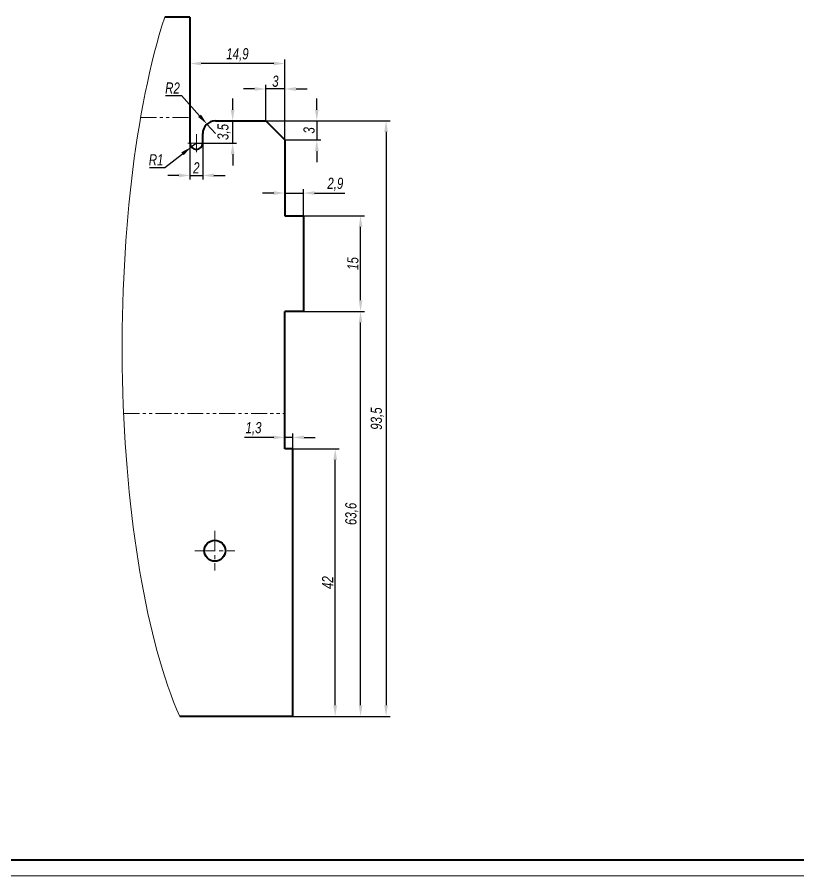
# Model space of a CAD drawing. Header units: millimetres. Extents: x 12064 to 35004, y -6103 to -2658.
# Drawn here: x 28796.2 to 29041.3, y -3143.9 to -2874.4 of the extents above; entities that cross this region are included whole.
import ezdxf

# ---------------------------------------------------------------- set-up
doc = ezdxf.new("R2010")
doc.units = ezdxf.units.MM
doc.linetypes.add('LT_03', pattern=[20.32, 12.7, -2.54, 2.54, -2.54])
doc.linetypes.add('LT_04', pattern=[20, 10, -2, 2, -2, 2, -2])
for name, color, linetype, lineweight in [('Layer_03', 5, 'LT_04', 13), ('Layer_04', 7, 'Continuous', 40), ('Layer_05', 6, 'Continuous', 13), ('Layer_06', 7, 'Continuous', 40), ('Layer_09', 1, 'Continuous', 15), ('Layer_10', 6, 'Continuous', 15), ('Layer_11', 1, 'LT_03', 15)]:
    doc.layers.add(name, color=color, linetype=linetype, lineweight=lineweight)
doc.styles.add('Style_01', font='ARIALNI.TTF', dxfattribs={"width": 0.9, "height": 3.5})
doc.dimstyles.new('DimStyle_02', dxfattribs={"dimtxt": 3.5, "dimasz": 3.5, "dimexe": 1.25, "dimexo": 0, "dimtad": 1, "dimdec": 1, "dimlfac": 0.5, "dimtxsty": 'Style_01', "dimcen": 2.5, "dimazin": 3, "dimtfac": 1, "dimtdec": 1, "dimtmove": 0, "dimatfit": 3})
doc.dimstyles.new('DimStyle_04', dxfattribs={"dimtxt": 3.5, "dimasz": 3.5, "dimexe": 1.25, "dimexo": 0, "dimtad": 1, "dimdec": 0, "dimlfac": 0.5, "dimtxsty": 'Style_01', "dimcen": -2.5, "dimazin": 3, "dimtfac": 1, "dimtdec": 0, "dimtmove": 0, "dimatfit": 3})

# ---------------------------------------------------------------- blocks, each defined once
blk = doc.blocks.new('*D1471')
at = {"layer": 'Defpoints', "color": 0, "ltscale": 0.5}
for p in [(28882.78, -3009.89), (28896.06, -3009.89), (28882.78, -3093.89)]:
    blk.add_point(p, dxfattribs=at)
at = {"layer": 'Layer_09', "color": 0, "lineweight": -2, "ltscale": 0.5}
for p, q in [((28882.78, -3009.89), (28897.31, -3009.89)), ((28896.06, -3090.39), (28896.06, -3013.39)), ((28882.78, -3093.89), (28897.31, -3093.89))]:
    blk.add_line(p, q, dxfattribs=at)
at = {"layer": 'Layer_09', "color": 0, "ltscale": 0.5}
for points in [[(28895.47, -3013.39), (28896.64, -3013.39), (28896.06, -3009.89)], [(28895.47, -3090.39), (28896.64, -3090.39), (28896.06, -3093.89)]]:
    blk.add_solid(points, dxfattribs=at)
at = {"layer": 'Layer_09', "color": 0, "ltscale": 0.5, "insert": (28893.68, -3051.89), "char_height": 3.5, "attachment_point": 5, "rotation": 90, "style": 'Style_01'}
blk.add_mtext('42', dxfattribs=at)
blk = doc.blocks.new('*D1472')
at = {"layer": 'Defpoints', "color": 0, "ltscale": 0.5}
for p in [(28886.08, -2966.75), (28904.02, -2966.75), (28882.78, -3093.89)]:
    blk.add_point(p, dxfattribs=at)
at = {"layer": 'Layer_09', "color": 0, "lineweight": -2, "ltscale": 0.5}
for p, q in [((28886.08, -2966.75), (28905.27, -2966.75)), ((28904.02, -3090.39), (28904.02, -2970.25)), ((28882.78, -3093.89), (28905.27, -3093.89))]:
    blk.add_line(p, q, dxfattribs=at)
at = {"layer": 'Layer_09', "color": 0, "ltscale": 0.5}
for points in [[(28903.44, -2970.25), (28904.61, -2970.25), (28904.02, -2966.75)], [(28903.44, -3090.39), (28904.61, -3090.39), (28904.02, -3093.89)]]:
    blk.add_solid(points, dxfattribs=at)
at = {"layer": 'Layer_09', "color": 0, "ltscale": 0.5, "insert": (28901.29, -3030.32), "char_height": 3.5, "attachment_point": 5, "rotation": 90, "style": 'Style_01'}
blk.add_mtext('63,6', dxfattribs=at)
blk = doc.blocks.new('*D1473')
at = {"layer": 'Defpoints', "color": 0, "ltscale": 0.5}
for p in [(28874.28, -2906.95), (28882.78, -3093.89), (28912.02, -3093.89)]:
    blk.add_point(p, dxfattribs=at)
at = {"layer": 'Layer_09', "color": 0, "lineweight": -2, "ltscale": 0.5}
for p, q in [((28874.28, -2906.95), (28913.27, -2906.95)), ((28912.02, -2910.45), (28912.02, -3090.39)), ((28882.78, -3093.89), (28913.27, -3093.89))]:
    blk.add_line(p, q, dxfattribs=at)
at = {"layer": 'Layer_09', "color": 0, "ltscale": 0.5}
for points in [[(28911.44, -2910.45), (28912.61, -2910.45), (28912.02, -2906.95)], [(28911.44, -3090.39), (28912.61, -3090.39), (28912.02, -3093.89)]]:
    blk.add_solid(points, dxfattribs=at)
at = {"layer": 'Layer_09', "color": 0, "ltscale": 0.5, "insert": (28909.29, -3000.42), "char_height": 3.5, "attachment_point": 5, "rotation": 90, "style": 'Style_01'}
blk.add_mtext('93,5', dxfattribs=at)
blk = doc.blocks.new('*D1474')
at = {"layer": 'Defpoints', "color": 0, "ltscale": 0.5}
for p in [(28886.08, -2936.75), (28904.02, -2936.75), (28886.08, -2966.75)]:
    blk.add_point(p, dxfattribs=at)
at = {"layer": 'Layer_09', "color": 0, "lineweight": -2, "ltscale": 0.5}
for p, q in [((28886.08, -2936.75), (28905.27, -2936.75)), ((28904.02, -2963.25), (28904.02, -2940.25)), ((28886.08, -2966.75), (28905.27, -2966.75))]:
    blk.add_line(p, q, dxfattribs=at)
at = {"layer": 'Layer_09', "color": 0, "ltscale": 0.5}
for points in [[(28903.44, -2940.25), (28904.61, -2940.25), (28904.02, -2936.75)], [(28903.44, -2963.25), (28904.61, -2963.25), (28904.02, -2966.75)]]:
    blk.add_solid(points, dxfattribs=at)
at = {"layer": 'Layer_09', "color": 0, "ltscale": 0.5, "insert": (28901.61, -2951.75), "char_height": 3.5, "attachment_point": 5, "rotation": 90, "style": 'Style_01'}
blk.add_mtext('15', dxfattribs=at)
blk = doc.blocks.new('*D1302')
at = {"layer": 'Defpoints', "color": 0, "ltscale": 0.5}
for p in [(28886.08, -2929.62), (28880.28, -2936.75), (28886.08, -2936.75)]:
    blk.add_point(p, dxfattribs=at)
at = {"layer": 'Layer_09', "color": 0, "lineweight": -2, "ltscale": 0.5}
for p, q in [((28880.28, -2936.75), (28880.28, -2928.37)), ((28886.08, -2936.75), (28886.08, -2928.37)), ((28876.78, -2929.62), (28873.28, -2929.62)), ((28880.28, -2929.62), (28886.08, -2929.62)), ((28889.58, -2929.62), (28899.12, -2929.62))]:
    blk.add_line(p, q, dxfattribs=at)
at = {"layer": 'Layer_09', "color": 0, "ltscale": 0.5}
for points in [[(28876.78, -2929.04), (28876.78, -2930.21), (28880.28, -2929.62)], [(28889.58, -2929.04), (28889.58, -2930.21), (28886.08, -2929.62)]]:
    blk.add_solid(points, dxfattribs=at)
at = {"layer": 'Layer_09', "color": 0, "ltscale": 0.5, "insert": (28896.1, -2926.89), "char_height": 3.5, "attachment_point": 5, "style": 'Style_01'}
blk.add_mtext('2,9', dxfattribs=at)
blk = doc.blocks.new('*D1475')
at = {"layer": 'Defpoints', "color": 0, "ltscale": 0.5}
for p in [(28880.28, -3006.32), (28880.28, -3009.89), (28882.78, -3009.89)]:
    blk.add_point(p, dxfattribs=at)
at = {"layer": 'Layer_09', "color": 0, "lineweight": -2, "ltscale": 0.5}
for p, q in [((28876.78, -3006.32), (28867.55, -3006.32)), ((28880.28, -3009.89), (28880.28, -3005.07)), ((28882.78, -3006.32), (28880.28, -3006.32)), ((28882.78, -3009.89), (28882.78, -3005.07)), ((28886.28, -3006.32), (28889.78, -3006.32))]:
    blk.add_line(p, q, dxfattribs=at)
at = {"layer": 'Layer_09', "color": 0, "ltscale": 0.5}
for points in [[(28876.78, -3005.73), (28876.78, -3006.9), (28880.28, -3006.32)], [(28886.28, -3005.73), (28886.28, -3006.9), (28882.78, -3006.32)]]:
    blk.add_solid(points, dxfattribs=at)
at = {"layer": 'Layer_09', "color": 0, "ltscale": 0.5, "insert": (28870.42, -3003.58), "char_height": 3.5, "attachment_point": 5, "style": 'Style_01'}
blk.add_mtext('1,3', dxfattribs=at)
blk = doc.blocks.new('*D1476')
at = {"layer": 'Defpoints', "color": 0, "ltscale": 0.5}
for p in [(28874.28, -2906.95), (28880.28, -2912.95), (28890.28, -2912.95)]:
    blk.add_point(p, dxfattribs=at)
at = {"layer": 'Layer_09', "color": 0, "lineweight": -2, "ltscale": 0.5}
for p, q in [((28890.28, -2903.45), (28890.28, -2899.95)), ((28874.28, -2906.95), (28891.53, -2906.95)), ((28890.28, -2906.95), (28890.28, -2912.95)), ((28880.28, -2912.95), (28891.53, -2912.95)), ((28890.28, -2916.45), (28890.28, -2919.95))]:
    blk.add_line(p, q, dxfattribs=at)
at = {"layer": 'Layer_09', "color": 0, "ltscale": 0.5}
for points in [[(28889.7, -2903.45), (28890.87, -2903.45), (28890.28, -2906.95)], [(28889.7, -2916.45), (28890.87, -2916.45), (28890.28, -2912.95)]]:
    blk.add_solid(points, dxfattribs=at)
at = {"layer": 'Layer_09', "color": 0, "ltscale": 0.5, "insert": (28887.87, -2909.95), "char_height": 3.5, "attachment_point": 5, "rotation": 90, "style": 'Style_01'}
blk.add_mtext('3', dxfattribs=at)
blk = doc.blocks.new('*D1477')
at = {"layer": 'Defpoints', "color": 0, "ltscale": 0.5}
for p in [(28874.28, -2896.95), (28874.28, -2906.95), (28880.28, -2912.95)]:
    blk.add_point(p, dxfattribs=at)
at = {"layer": 'Layer_09', "color": 0, "lineweight": -2, "ltscale": 0.5}
for p, q in [((28870.78, -2896.95), (28867.28, -2896.95)), ((28874.28, -2906.95), (28874.28, -2895.7)), ((28880.28, -2896.95), (28874.28, -2896.95)), ((28880.28, -2912.95), (28880.28, -2895.7)), ((28883.78, -2896.95), (28887.28, -2896.95))]:
    blk.add_line(p, q, dxfattribs=at)
at = {"layer": 'Layer_09', "color": 0, "ltscale": 0.5}
for points in [[(28870.78, -2896.37), (28870.78, -2897.54), (28874.28, -2896.95)], [(28883.78, -2896.37), (28883.78, -2897.54), (28880.28, -2896.95)]]:
    blk.add_solid(points, dxfattribs=at)
at = {"layer": 'Layer_09', "color": 0, "ltscale": 0.5, "insert": (28877.28, -2894.54), "char_height": 3.5, "attachment_point": 5, "style": 'Style_01'}
blk.add_mtext('3', dxfattribs=at)
blk = doc.blocks.new('*D1478')
at = {"layer": 'Defpoints', "color": 0, "ltscale": 0.5}
for p in [(28850.48, -2888.95), (28850.48, -2912.95), (28880.28, -2912.95)]:
    blk.add_point(p, dxfattribs=at)
at = {"layer": 'Layer_09', "color": 0, "lineweight": -2, "ltscale": 0.5}
for p, q in [((28850.48, -2912.95), (28850.48, -2887.7)), ((28876.78, -2888.95), (28853.98, -2888.95)), ((28880.28, -2912.95), (28880.28, -2887.7))]:
    blk.add_line(p, q, dxfattribs=at)
at = {"layer": 'Layer_09', "color": 0, "ltscale": 0.5}
for points in [[(28853.98, -2888.37), (28853.98, -2889.54), (28850.48, -2888.95)], [(28876.78, -2888.37), (28876.78, -2889.54), (28880.28, -2888.95)]]:
    blk.add_solid(points, dxfattribs=at)
at = {"layer": 'Layer_09', "color": 0, "ltscale": 0.5, "insert": (28865.38, -2886.22), "char_height": 3.5, "attachment_point": 5, "style": 'Style_01'}
blk.add_mtext('14,9', dxfattribs=at)
blk = doc.blocks.new('*D1303')
at = {"layer": 'Defpoints', "color": 0, "ltscale": 0.5}
for p in [(28850.48, -2910.95), (28854.48, -2910.95), (28854.48, -2924.09)]:
    blk.add_point(p, dxfattribs=at)
at = {"layer": 'Layer_09', "color": 0, "lineweight": -2, "ltscale": 0.5}
for p, q in [((28850.48, -2910.95), (28850.48, -2925.34)), ((28854.48, -2910.95), (28854.48, -2925.34)), ((28846.98, -2924.09), (28843.48, -2924.09)), ((28850.48, -2924.09), (28854.48, -2924.09)), ((28857.98, -2924.09), (28861.48, -2924.09))]:
    blk.add_line(p, q, dxfattribs=at)
at = {"layer": 'Layer_09', "color": 0, "ltscale": 0.5}
for points in [[(28846.98, -2923.51), (28846.98, -2924.68), (28850.48, -2924.09)], [(28857.98, -2923.51), (28857.98, -2924.68), (28854.48, -2924.09)]]:
    blk.add_solid(points, dxfattribs=at)
at = {"layer": 'Layer_09', "color": 0, "ltscale": 0.5, "insert": (28852.48, -2921.71), "char_height": 3.5, "attachment_point": 5, "style": 'Style_01'}
blk.add_mtext('2', dxfattribs=at)
blk = doc.blocks.new('*D1304')
at = {"layer": 'Defpoints', "color": 0, "ltscale": 0.5}
for p in [(28858.48, -2906.95), (28863.88, -2906.95), (28852.48, -2913.95)]:
    blk.add_point(p, dxfattribs=at)
at = {"layer": 'Layer_09', "color": 0, "lineweight": -2, "ltscale": 0.5}
for p, q in [((28863.88, -2903.45), (28863.88, -2899.95)), ((28858.48, -2906.95), (28865.13, -2906.95)), ((28863.88, -2913.95), (28863.88, -2906.95)), ((28852.48, -2913.95), (28865.13, -2913.95)), ((28863.88, -2917.45), (28863.88, -2920.95))]:
    blk.add_line(p, q, dxfattribs=at)
at = {"layer": 'Layer_09', "color": 0, "ltscale": 0.5}
for points in [[(28863.29, -2903.45), (28864.46, -2903.45), (28863.88, -2906.95)], [(28863.29, -2917.45), (28864.46, -2917.45), (28863.88, -2913.95)]]:
    blk.add_solid(points, dxfattribs=at)
at = {"layer": 'Layer_09', "color": 0, "ltscale": 0.5, "insert": (28861.14, -2910.45), "char_height": 3.5, "attachment_point": 5, "rotation": 90, "style": 'Style_01'}
blk.add_mtext('3,5', dxfattribs=at)
blk = doc.blocks.new('*D1305')
at = {"layer": 'Defpoints', "color": 0, "ltscale": 0.5}
for p in [(28850.9, -2915.17), (28852.48, -2913.95)]:
    blk.add_point(p, dxfattribs=at)
at = {"layer": 'Layer_09', "color": 0, "lineweight": -2, "ltscale": 0.5}
for p, q in [((28852.48, -2913.95), (28850.9, -2915.17)), ((28842.56, -2921.57), (28848.12, -2917.3)), ((28837.77, -2921.57), (28842.56, -2921.57))]:
    blk.add_line(p, q, dxfattribs=at)
at = {"layer": 'Layer_09', "color": 0, "ltscale": 0.5}
blk.add_solid([(28847.77, -2916.83), (28848.48, -2917.76), (28850.9, -2915.17)], dxfattribs=at)
at = {"layer": 'Layer_09', "color": 0, "ltscale": 0.5, "insert": (28839.85, -2919.19), "char_height": 3.5, "attachment_point": 5, "style": 'Style_01'}
blk.add_mtext('R1', dxfattribs=at)
blk = doc.blocks.new('*D1306')
at = {"layer": 'Defpoints', "color": 0, "ltscale": 0.5}
for p in [(28855.82, -2907.96), (28858.48, -2910.95)]:
    blk.add_point(p, dxfattribs=at)
at = {"layer": 'Layer_09', "color": 0, "lineweight": -2, "ltscale": 0.5}
for p, q in [((28842.77, -2899.04), (28847.86, -2899.04)), ((28847.86, -2899.04), (28853.49, -2905.35)), ((28858.48, -2910.95), (28855.82, -2907.96))]:
    blk.add_line(p, q, dxfattribs=at)
at = {"layer": 'Layer_09', "color": 0, "ltscale": 0.5}
blk.add_solid([(28853.92, -2904.96), (28853.05, -2905.74), (28855.82, -2907.96)], dxfattribs=at)
at = {"layer": 'Layer_09', "color": 0, "ltscale": 0.5, "insert": (28845, -2896.66), "char_height": 3.5, "attachment_point": 5, "style": 'Style_01'}
blk.add_mtext('R2', dxfattribs=at)

msp = doc.modelspace()

# ---------------------------------------------------------------- linework, layer by layer
at = {"layer": 'Layer_03', "ltscale": 0.5}
for p, q in [((28834.99, -2905.88), (28850.48, -2905.88)), ((28829.66, -2998.83), (28880.28, -2998.83))]:
    msp.add_line(p, q, dxfattribs=at)
at = {"layer": 'Layer_04'}
for p, q in [((28850.48, -2874.42), (28842.54, -2874.42)), ((28850.48, -2874.42), (28850.48, -2913.95)), ((28858.48, -2906.95), (28874.28, -2906.95)), ((28880.28, -2912.95), (28874.28, -2906.95)), ((28854.48, -2913.95), (28854.48, -2910.95)), ((28880.28, -2912.95), (28880.28, -2936.75)), ((28880.28, -2936.75), (28886.08, -2936.75)), ((28886.08, -2936.75), (28886.08, -2966.75)), ((28886.08, -2966.75), (28880.28, -2966.75)), ((28880.28, -3009.89), (28880.28, -2966.75)), ((28882.78, -3009.89), (28880.28, -3009.89)), ((28882.78, -3093.89), (28882.78, -3009.89)), ((28882.78, -3093.89), (28847.26, -3093.89))]:
    msp.add_line(p, q, dxfattribs=at)
msp.add_circle((28858.28, -3041.89), 3.3, dxfattribs=at)
for centre, radius, start, end in [((28858.48, -2910.95), 4, 90, 180), ((28852.48, -2913.95), 2, 180, 0)]:
    msp.add_arc(centre, radius, start, end, dxfattribs=at)
at = {"layer": 'Layer_05'}
msp.add_line((28354.1, -3143.93), (29245.1, -3143.93), dxfattribs=at)
at = {"layer": 'Layer_06', "linetype": 'Continuous'}
msp.add_line((28374.1, -3138.93), (29054.98, -3138.93), dxfattribs=at)
at = {"layer": 'Layer_10', "ltscale": 0.5}
msp.add_ellipse((28868.57, -2977.9), major_axis=(0, 137.94), ratio=0.285408, start_param=0.72239, end_param=2.569583, dxfattribs=at)
at = {"layer": 'Layer_11', "ltscale": 0.5}
for p, q in [((28852.48, -2911.15), (28852.48, -2916.76)), ((28854.7, -2913.95), (28849.77, -2913.95)), ((28858.28, -3035.64), (28858.28, -3048.14)), ((28852.04, -3041.89), (28864.53, -3041.89))]:
    msp.add_line(p, q, dxfattribs=at)

# ---------------------------------------------------------------- dimensions: what is measured, and where the dimension line sits
at = {"layer": 'Layer_09', "ltscale": 0.5}
for base, p1, p2, picture, middle in [((28850.48, -2888.95), (28880.28, -2912.95), (28850.48, -2912.95), '*D1478', (28865.38, -2886.22)), ((28874.28, -2896.95), (28880.28, -2912.95), (28874.28, -2906.95), '*D1477', (28877.28, -2894.54)), ((28854.48, -2924.09), (28850.48, -2910.95), (28854.48, -2910.95), '*D1303', (28852.48, -2921.71)), ((28886.08, -2929.62), (28880.28, -2936.75), (28886.08, -2936.75), '*D1302', (28896.1, -2926.89))]:
    dim = msp.add_linear_dim(base=base, p1=p1, p2=p2, dimstyle='DimStyle_02', dxfattribs=at)
    dim.commit()
    dim.dimension.update_dxf_attribs({"geometry": picture, "text_midpoint": middle})
dim = msp.add_radius_dim(center=(28858.48, -2910.95), mpoint=(28855.82, -2907.96), dimstyle='DimStyle_04', dxfattribs=at)
dim.commit()
dim.dimension.update_dxf_attribs({"geometry": '*D1306', "text_midpoint": (28845, -2899.04), "dimtype": 164})
for base, p1, p2, picture, middle in [((28863.88, -2906.95), (28852.48, -2913.95), (28858.48, -2906.95), '*D1304', (28861.14, -2910.45)), ((28890.28, -2912.95), (28874.28, -2906.95), (28880.28, -2912.95), '*D1476', (28887.87, -2909.95)), ((28912.02, -3093.89), (28874.28, -2906.95), (28882.78, -3093.89), '*D1473', (28909.29, -3000.42)), ((28904.02, -2936.75), (28886.08, -2966.75), (28886.08, -2936.75), '*D1474', (28901.61, -2951.75)), ((28904.02, -2966.75), (28882.78, -3093.89), (28886.08, -2966.75), '*D1472', (28901.29, -3030.32)), ((28896.06, -3009.89), (28882.78, -3093.89), (28882.78, -3009.89), '*D1471', (28893.68, -3051.89))]:
    dim = msp.add_linear_dim(base=base, p1=p1, p2=p2, angle=90, dimstyle='DimStyle_02', dxfattribs=at)
    dim.commit()
    dim.dimension.update_dxf_attribs({"geometry": picture, "text_midpoint": middle})
dim = msp.add_radius_dim(center=(28852.48, -2913.95), mpoint=(28850.9, -2915.17), dimstyle='DimStyle_04', dxfattribs=at)
dim.commit()
dim.dimension.update_dxf_attribs({"geometry": '*D1305', "text_midpoint": (28839.85, -2919.19)})
dim = msp.add_linear_dim(base=(28880.28469777, -3006.31576304), p1=(28882.78469777, -3009.89014076), p2=(28880.28469777, -3009.89014076), dimstyle='DimStyle_02', dxfattribs=at)
dim.commit()
dim.dimension.update_dxf_attribs({"geometry": '*D1475', "text_midpoint": (28870.41645084, -3006.31576304), "dimtype": 160})

doc.saveas('drawing.dxf')
